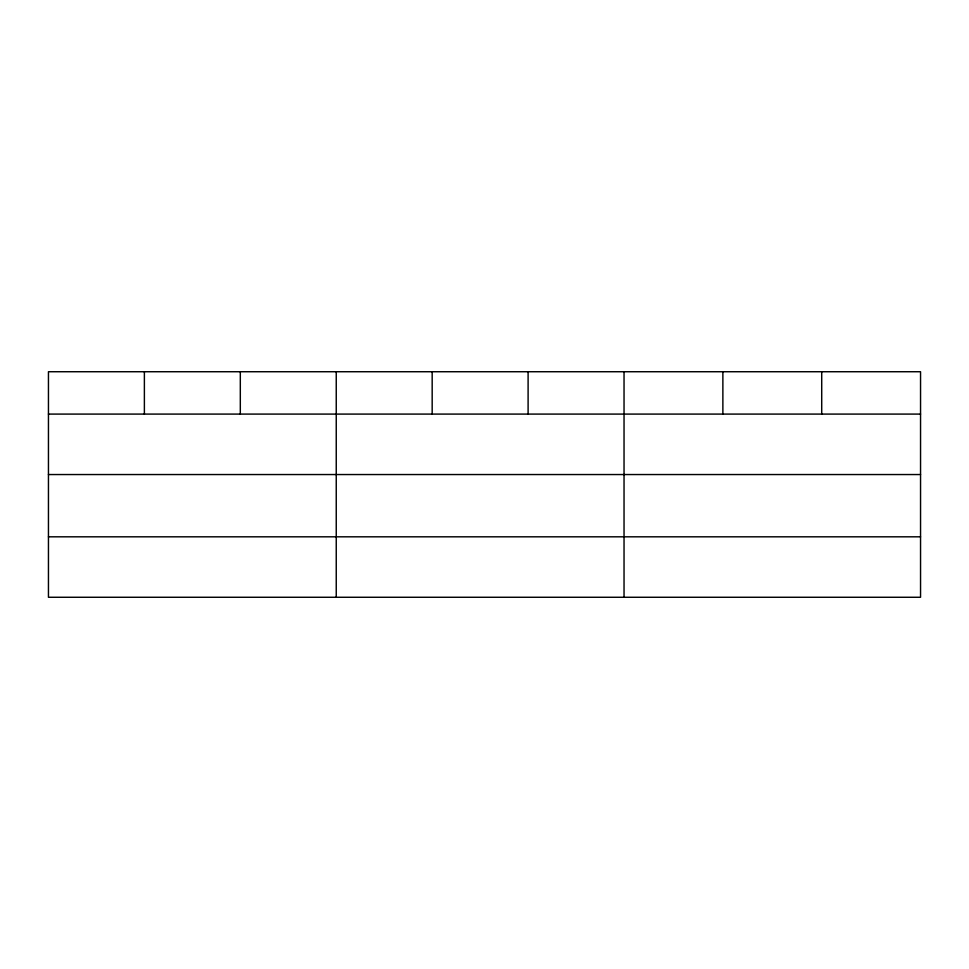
<?xml version="1.0" encoding="UTF-8"?>
<svg xmlns="http://www.w3.org/2000/svg" width="969" height="969" viewBox="0 0 969 969"><rect width="100%" height="100%" fill="white"/><g stroke="black" fill="none" stroke-linecap="round" stroke-linejoin="round"><path stroke-width="1.45" d="M920.55 474.544L920.55 371.733L48.45 371.733L48.45 597.267L920.55 597.267L920.55 474.544L48.45 474.544M48.45 414.09L920.55 414.09M48.45 536.814L920.55 536.814M821.712 371.733L821.712 414.09M722.874 371.733L722.874 414.09M624.036 371.733L624.036 597.267M528.105 371.733L528.105 414.09M432.174 371.733L432.174 414.09M336.243 371.733L336.243 597.267M240.312 371.733L240.312 414.09M144.381 371.733L144.381 414.09"/></g></svg>
